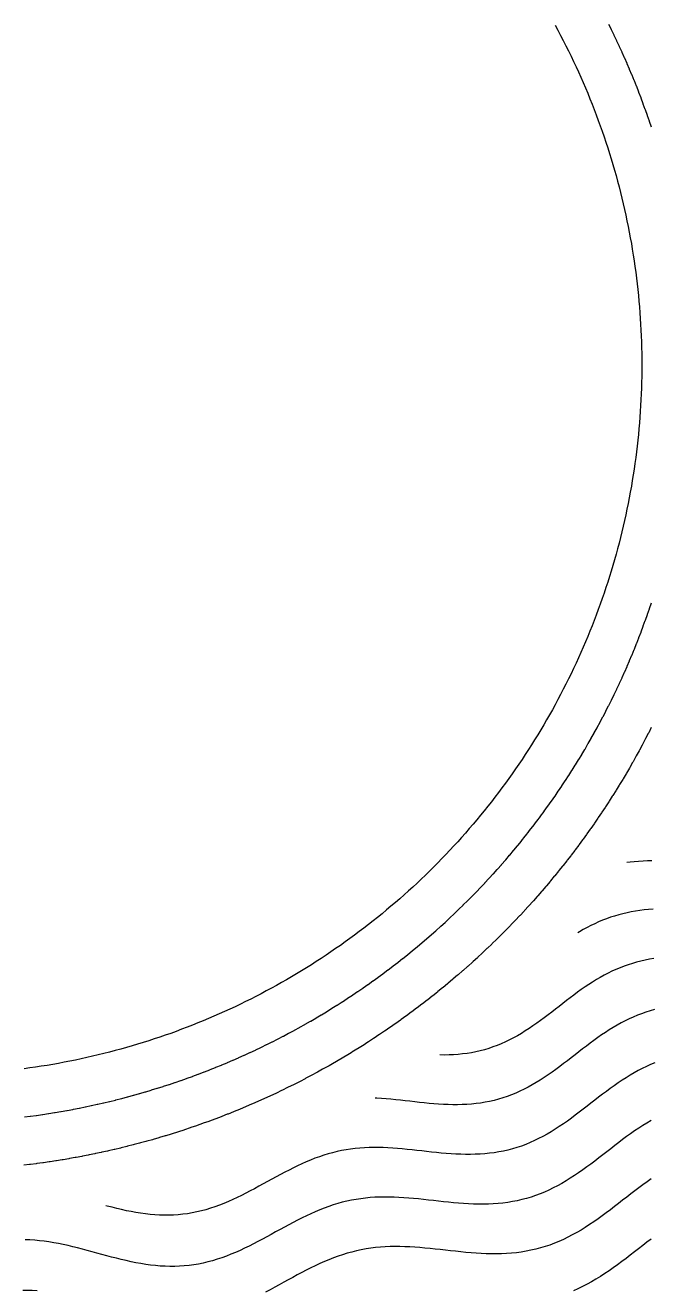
# Model space of a CAD drawing. Header units: millimetres. Extents: x -17.8 to 17.8, y -17.8 to 17.8.
# Drawn here: x 0.59 to 4.51, y -13.8 to -5.86 of the extents above; entities that cross this region are included whole.
import ezdxf

# ---------------------------------------------------------------- set-up
doc = ezdxf.new("R2010")
doc.units = ezdxf.units.MM
for name, color, linetype in [('ALTIN', 2, 'Continuous'), ('DOKU', 8, 'Continuous'), ('KESIM', 1, 'Continuous')]:
    doc.layers.add(name, color=color, linetype=linetype)

msp = doc.modelspace()

# ---------------------------------------------------------------- linework, layer by layer
at = {"layer": 'ALTIN'}
for points in [[(4.5099, -6.501), (4.4983, -6.4665), (4.4975, -6.4642), (4.4857, -6.4298), (4.4849, -6.4275), (4.4727, -6.3931), (4.4719, -6.3908), (4.4595, -6.3566), (4.4587, -6.3543), (4.446, -6.3202), (4.4451, -6.3179), (4.4322, -6.2838), (4.4313, -6.2816), (4.418, -6.2476), (4.4171, -6.2454), (4.4036, -6.2116), (4.4027, -6.2093), (4.3889, -6.1756), (4.388, -6.1733), (4.3739, -6.1397), (4.3729, -6.1375), (4.3586, -6.104), (4.3576, -6.1018), (4.343, -6.0684), (4.342, -6.0662), (4.3271, -6.033), (4.3261, -6.0307), (4.3109, -5.9976), (4.3099, -5.9954), (4.2945, -5.9624), (4.2934, -5.9602), (4.2777, -5.9274), (4.2767, -5.9251), (4.2607, -5.8924), (4.2596, -5.8902), (4.2434, -5.8576)], [(0.5827, -12.7063), (0.6188, -12.7017), (0.6212, -12.7014), (0.6573, -12.6965), (0.6597, -12.6962), (0.6958, -12.691), (0.6982, -12.6906), (0.7342, -12.6851), (0.7366, -12.6847), (0.7725, -12.679), (0.775, -12.6786), (0.8109, -12.6725), (0.8133, -12.6721), (0.8491, -12.6657), (0.8515, -12.6652), (0.8873, -12.6586), (0.8897, -12.6581), (0.9255, -12.6512), (0.9279, -12.6507), (0.9636, -12.6434), (0.966, -12.6429), (1.0016, -12.6354), (1.004, -12.6349), (1.0395, -12.6271), (1.0419, -12.6265), (1.0774, -12.6184), (1.0798, -12.6178), (1.1152, -12.6094), (1.1176, -12.6088), (1.153, -12.6001), (1.1553, -12.5995), (1.1906, -12.5906), (1.193, -12.5899), (1.2282, -12.5807), (1.2306, -12.58), (1.2657, -12.5705), (1.2681, -12.5698), (1.3031, -12.56), (1.3055, -12.5593), (1.3404, -12.5491), (1.3428, -12.5484), (1.3777, -12.538), (1.38, -12.5373), (1.4148, -12.5266), (1.4172, -12.5259), (1.4519, -12.5149), (1.4542, -12.5141), (1.4888, -12.5028), (1.4912, -12.5021), (1.5257, -12.4905), (1.528, -12.4897), (1.5624, -12.4779), (1.5647, -12.4771), (1.5991, -12.4649), (1.6014, -12.4641), (1.6356, -12.4517), (1.6379, -12.4509), (1.672, -12.4382), (1.6743, -12.4373), (1.7084, -12.4244), (1.7106, -12.4235), (1.7446, -12.4102), (1.7468, -12.4093), (1.7806, -12.3958), (1.7829, -12.3949), (1.8166, -12.3811), (1.8189, -12.3802), (1.8525, -12.3661), (1.8547, -12.3651), (1.8882, -12.3508), (1.8904, -12.3498), (1.9238, -12.3352), (1.926, -12.3342), (1.9592, -12.3193), (1.9615, -12.3183), (1.9946, -12.3031), (1.9968, -12.3021), (2.0298, -12.2867), (2.032, -12.2856), (2.0648, -12.2699), (2.0671, -12.2689), (2.0998, -12.2529), (2.102, -12.2518), (2.1346, -12.2356), (2.1367, -12.2345), (2.1692, -12.218), (2.1714, -12.2168), (2.2037, -12.2001), (2.2059, -12.1989), (2.2381, -12.1819), (2.2402, -12.1807), (2.2723, -12.1635), (2.2744, -12.1623), (2.3063, -12.1447), (2.3084, -12.1435), (2.3402, -12.1257), (2.3423, -12.1245), (2.3739, -12.1064), (2.3761, -12.1052), (2.4075, -12.0869), (2.4096, -12.0856), (2.4409, -12.067), (2.443, -12.0658), (2.4742, -12.0469), (2.4763, -12.0457), (2.5073, -12.0266), (2.5094, -12.0253), (2.5402, -12.0059), (2.5423, -12.0046), (2.573, -11.985), (2.575, -11.9837), (2.6055, -11.9638), (2.6076, -11.9625), (2.6379, -11.9424), (2.64, -11.941), (2.6702, -11.9206), (2.6722, -11.9193), (2.7022, -11.8987), (2.7042, -11.8973), (2.7341, -11.8764), (2.7361, -11.875), (2.7658, -11.8539), (2.7678, -11.8525), (2.7973, -11.8312), (2.7993, -11.8297), (2.8286, -11.8082), (2.8306, -11.8067), (2.8597, -11.7849), (2.8617, -11.7834), (2.8906, -11.7614), (2.8926, -11.7599), (2.9214, -11.7376), (2.9233, -11.7361), (2.9519, -11.7136), (2.9538, -11.712), (2.9823, -11.6893), (2.9842, -11.6878), (3.0124, -11.6648), (3.0143, -11.6632), (3.0424, -11.64), (3.0442, -11.6384), (3.0721, -11.615), (3.074, -11.6134), (3.1016, -11.5897), (3.1035, -11.5881), (3.131, -11.5642), (3.1328, -11.5626), (3.1601, -11.5385), (3.1619, -11.5369), (3.189, -11.5125), (3.1908, -11.5109), (3.2177, -11.4863), (3.2195, -11.4847), (3.2462, -11.4599), (3.248, -11.4582), (3.2744, -11.4332), (3.2762, -11.4315), (3.3025, -11.4063), (3.3042, -11.4046), (3.3303, -11.3792), (3.332, -11.3775), (3.3579, -11.3518), (3.3596, -11.3501), (3.3853, -11.3242), (3.387, -11.3225), (3.4124, -11.2964), (3.4141, -11.2947), (3.4393, -11.2684), (3.441, -11.2666), (3.466, -11.2402), (3.4677, -11.2384), (3.4925, -11.2117), (3.4941, -11.2099), (3.5187, -11.183), (3.5203, -11.1812), (3.5447, -11.1541), (3.5463, -11.1523), (3.5704, -11.125), (3.572, -11.1232), (3.5959, -11.0957), (3.5975, -11.0938), (3.6212, -11.0662), (3.6228, -11.0643), (3.6462, -11.0364), (3.6478, -11.0346), (3.671, -11.0065), (3.6726, -11.0046), (3.6956, -10.9764), (3.6971, -10.9745), (3.7198, -10.946), (3.7214, -10.9441), (3.7439, -10.9155), (3.7454, -10.9136), (3.7677, -10.8848), (3.7692, -10.8828), (3.7912, -10.8539), (3.7927, -10.8519), (3.8145, -10.8228), (3.816, -10.8208), (3.8375, -10.7915), (3.839, -10.7895), (3.8603, -10.76), (3.8617, -10.758), (3.8828, -10.7283), (3.8842, -10.7263), (3.9051, -10.6964), (3.9065, -10.6944), (3.9271, -10.6644), (3.9284, -10.6624), (3.9488, -10.6322), (3.9502, -10.6301), (3.9703, -10.5998), (3.9716, -10.5977), (3.9915, -10.5672), (3.9928, -10.5652), (4.0124, -10.5345), (4.0137, -10.5324), (4.0331, -10.5016), (4.0344, -10.4995), (4.0535, -10.4685), (4.0547, -10.4664), (4.0736, -10.4352), (4.0748, -10.4331), (4.0934, -10.4018), (4.0947, -10.3997), (4.113, -10.3683), (4.1142, -10.3661), (4.1323, -10.3345), (4.1335, -10.3324), (4.1513, -10.3006), (4.1525, -10.2985), (4.1701, -10.2666), (4.1713, -10.2645), (4.1885, -10.2324), (4.1897, -10.2303), (4.2067, -10.1981), (4.2079, -10.1959), (4.2246, -10.1636), (4.2258, -10.1614), (4.2423, -10.1289), (4.2434, -10.1268), (4.2596, -10.0942), (4.2607, -10.092), (4.2767, -10.0593), (4.2777, -10.057), (4.2934, -10.0242), (4.2945, -10.022), (4.3099, -9.989), (4.3109, -9.9868), (4.3261, -9.9537), (4.3271, -9.9514), (4.342, -9.9182), (4.343, -9.916), (4.3576, -9.8826), (4.3586, -9.8804), (4.3729, -9.8469), (4.3739, -9.8447), (4.388, -9.8111), (4.3889, -9.8088), (4.4027, -9.7751), (4.4036, -9.7728), (4.4171, -9.739), (4.418, -9.7368), (4.4313, -9.7028), (4.4322, -9.7006), (4.4451, -9.6665), (4.446, -9.6642), (4.4587, -9.6301), (4.4595, -9.6278), (4.4719, -9.5936), (4.4727, -9.5913), (4.4849, -9.5569), (4.4857, -9.5546), (4.4975, -9.5202), (4.4983, -9.5179), (4.5099, -9.4834)], [(4.5097, -10.2649), (4.4932, -10.2974), (4.4909, -10.3017), (4.4742, -10.3341), (4.4719, -10.3384), (4.4549, -10.3706), (4.4525, -10.3749), (4.4352, -10.407), (4.4329, -10.4113), (4.4153, -10.4432), (4.413, -10.4474), (4.3951, -10.4792), (4.3927, -10.4835), (4.3747, -10.5151), (4.3722, -10.5193), (4.3539, -10.5508), (4.3514, -10.555), (4.3328, -10.5863), (4.3303, -10.5905), (4.3114, -10.6217), (4.3089, -10.6259), (4.2898, -10.6569), (4.2872, -10.661), (4.2678, -10.6919), (4.2652, -10.696), (4.2456, -10.7267), (4.2429, -10.7308), (4.2231, -10.7613), (4.2204, -10.7654), (4.2003, -10.7958), (4.1976, -10.7999), (4.1772, -10.8301), (4.1744, -10.8341), (4.1538, -10.8641), (4.1511, -10.8682), (4.1302, -10.898), (4.1274, -10.902), (4.1063, -10.9317), (4.1034, -10.9357), (4.0821, -10.9652), (4.0792, -10.9692), (4.0577, -10.9985), (4.0547, -11.0024), (4.0329, -11.0316), (4.03, -11.0355), (4.0079, -11.0645), (4.0049, -11.0684), (3.9827, -11.0972), (3.9796, -11.1011), (3.9571, -11.1297), (3.9541, -11.1335), (3.9313, -11.1619), (3.9282, -11.1657), (3.9053, -11.194), (3.9021, -11.1978), (3.8789, -11.2258), (3.8758, -11.2296), (3.8523, -11.2575), (3.8492, -11.2612), (3.8255, -11.2889), (3.8223, -11.2926), (3.7984, -11.32), (3.7952, -11.3237), (3.7711, -11.351), (3.7678, -11.3547), (3.7434, -11.3818), (3.7402, -11.3854), (3.7156, -11.4123), (3.7123, -11.4159), (3.6875, -11.4425), (3.6841, -11.4461), (3.6591, -11.4726), (3.6558, -11.4762), (3.6305, -11.5024), (3.6271, -11.5059), (3.6017, -11.532), (3.5983, -11.5355), (3.5726, -11.5614), (3.5692, -11.5648), (3.5433, -11.5905), (3.5398, -11.5939), (3.5137, -11.6193), (3.5102, -11.6227), (3.484, -11.648), (3.4804, -11.6513), (3.4539, -11.6763), (3.4503, -11.6797), (3.4237, -11.7045), (3.4201, -11.7078), (3.3932, -11.7324), (3.3896, -11.7356), (3.3625, -11.76), (3.3588, -11.7633), (3.3315, -11.7874), (3.3278, -11.7906), (3.3004, -11.8145), (3.2967, -11.8177), (3.269, -11.8414), (3.2653, -11.8445), (3.2374, -11.868), (3.2336, -11.8711), (3.2056, -11.8943), (3.2018, -11.8975), (3.1735, -11.9204), (3.1697, -11.9235), (3.1413, -11.9463), (3.1375, -11.9493), (3.1089, -11.9718), (3.105, -11.9749), (3.0762, -11.9971), (3.0723, -12.0001), (3.0433, -12.0222), (3.0394, -12.0251), (3.0102, -12.0469), (3.0063, -12.0499), (2.977, -12.0714), (2.973, -12.0743), (2.9435, -12.0956), (2.9395, -12.0985), (2.9098, -12.1196), (2.9058, -12.1224), (2.876, -12.1433), (2.8719, -12.146), (2.8419, -12.1666), (2.8379, -12.1694), (2.8077, -12.1898), (2.8036, -12.1925), (2.7732, -12.2126), (2.7691, -12.2153), (2.7386, -12.2351), (2.7345, -12.2378), (2.7038, -12.2574), (2.6997, -12.26), (2.6688, -12.2794), (2.6647, -12.282), (2.6337, -12.3011), (2.6295, -12.3036), (2.5983, -12.3225), (2.5941, -12.325), (2.5628, -12.3436), (2.5586, -12.3461), (2.5271, -12.3644), (2.5229, -12.3669), (2.4913, -12.3849), (2.487, -12.3873), (2.4552, -12.4052), (2.451, -12.4075), (2.4191, -12.4251), (2.4148, -12.4274), (2.3827, -12.4447), (2.3784, -12.4471), (2.3462, -12.4641), (2.3419, -12.4664), (2.3095, -12.4831), (2.3052, -12.4854), (2.2727, -12.5019), (2.2683, -12.5041), (2.2358, -12.5203), (2.2314, -12.5225), (2.1986, -12.5385), (2.1942, -12.5406), (2.1614, -12.5563), (2.1569, -12.5584), (2.124, -12.5738), (2.1195, -12.5759), (2.0864, -12.591), (2.0819, -12.5931), (2.0487, -12.608), (2.0442, -12.6099), (2.0109, -12.6246), (2.0064, -12.6265), (1.9729, -12.6409), (1.9684, -12.6428), (1.9348, -12.6568), (1.9303, -12.6587), (1.8966, -12.6725), (1.892, -12.6744), (1.8582, -12.6879), (1.8537, -12.6897), (1.8198, -12.7029), (1.8152, -12.7047), (1.7812, -12.7177), (1.7766, -12.7194), (1.7424, -12.7321), (1.7378, -12.7338), (1.7036, -12.7462), (1.699, -12.7478), (1.6647, -12.7599), (1.66, -12.7616), (1.6256, -12.7734), (1.6209, -12.775), (1.5864, -12.7865), (1.5818, -12.7881), (1.5471, -12.7994), (1.5425, -12.8009), (1.5078, -12.8119), (1.5031, -12.8133), (1.4683, -12.824), (1.4636, -12.8255), (1.4287, -12.8359), (1.424, -12.8373), (1.389, -12.8474), (1.3843, -12.8488), (1.3493, -12.8586), (1.3445, -12.8599), (1.3094, -12.8695), (1.3047, -12.8708), (1.2695, -12.88), (1.2647, -12.8813), (1.2294, -12.8903), (1.2247, -12.8914), (1.1893, -12.9002), (1.1845, -12.9013), (1.1491, -12.9097), (1.1443, -12.9108), (1.1089, -12.919), (1.1041, -12.92), (1.0685, -12.9279), (1.0637, -12.9289), (1.0281, -12.9364), (1.0233, -12.9374), (0.9876, -12.9447), (0.9828, -12.9456), (0.9471, -12.9526), (0.9422, -12.9535), (0.9064, -12.9602), (0.9016, -12.9611), (0.8658, -12.9674), (0.8609, -12.9683), (0.825, -12.9743), (0.8202, -12.9751), (0.7843, -12.9809), (0.7794, -12.9817), (0.7434, -12.9872), (0.7386, -12.9879), (0.7025, -12.9931), (0.6977, -12.9938), (0.6616, -12.9987), (0.6567, -12.9993), (0.6206, -13.0039), (0.6157, -13.0045), (0.5796, -13.0088)]]:
    msp.add_lwpolyline(points, dxfattribs=at)
at = {"layer": 'DOKU'}
for points in [[(4.5128, -11.0997), (4.4852, -11.1012), (4.4577, -11.1029), (4.4304, -11.1048), (4.4032, -11.1071), (4.3762, -11.1097), (4.3553, -11.112)], [(4.5205, -11.403), (4.4928, -11.4057), (4.4653, -11.4088), (4.4381, -11.4124), (4.411, -11.4166), (4.3842, -11.4213), (4.3577, -11.4267), (4.3315, -11.4327), (4.3055, -11.4394), (4.2798, -11.4468), (4.2544, -11.4549), (4.2292, -11.4638), (4.2043, -11.4734), (4.1797, -11.4837), (4.1554, -11.4948), (4.1313, -11.5066), (4.1074, -11.519), (4.0838, -11.5322), (4.0603, -11.546), (4.0491, -11.5529)], [(4.5255, -11.7129), (4.498, -11.7177), (4.4708, -11.7232), (4.4439, -11.7294), (4.4172, -11.7363), (4.3909, -11.7439), (4.3648, -11.7522), (4.339, -11.7613), (4.3135, -11.7712), (4.2882, -11.7818), (4.2632, -11.7931), (4.2385, -11.8052), (4.214, -11.818), (4.1897, -11.8315), (4.1657, -11.8456), (4.1418, -11.8604), (4.1181, -11.8757), (4.0946, -11.8916), (4.0712, -11.908), (4.0479, -11.9248), (4.0247, -11.9419), (4.0015, -11.9594), (3.9784, -11.9771), (3.9553, -11.9949), (3.9322, -12.0129), (3.9091, -12.0309), (3.8859, -12.0488), (3.8626, -12.0666), (3.8392, -12.0843), (3.8156, -12.1017), (3.792, -12.1187), (3.7681, -12.1354), (3.7441, -12.1516), (3.7199, -12.1672), (3.6955, -12.1823), (3.6708, -12.1968), (3.6459, -12.2106), (3.6208, -12.2236), (3.5954, -12.2359), (3.5698, -12.2473), (3.5439, -12.258), (3.5177, -12.2677), (3.4913, -12.2766), (3.4646, -12.2846), (3.4377, -12.2917), (3.4105, -12.298), (3.3831, -12.3033), (3.3555, -12.3078), (3.3276, -12.3114), (3.2996, -12.3142), (3.2713, -12.3162), (3.2429, -12.3175), (3.2143, -12.318), (3.1856, -12.3179), (3.1846, -12.3179)], [(4.529, -12.0332), (4.5019, -12.041), (4.4752, -12.0495), (4.4487, -12.0588), (4.4226, -12.0689), (4.3967, -12.0798), (4.3711, -12.0914), (4.3457, -12.1038), (4.3206, -12.1169), (4.2957, -12.1308), (4.2711, -12.1453), (4.2466, -12.1604), (4.2223, -12.1761), (4.1982, -12.1924), (4.1742, -12.2092), (4.1503, -12.2264), (4.1265, -12.244), (4.1028, -12.2619), (4.0791, -12.28), (4.0554, -12.2983), (4.0317, -12.3168), (4.008, -12.3352), (3.9842, -12.3536), (3.9603, -12.3719), (3.9363, -12.39), (3.9122, -12.4078), (3.8879, -12.4253), (3.8635, -12.4423), (3.8388, -12.459), (3.814, -12.475), (3.789, -12.4905), (3.7637, -12.5053), (3.7382, -12.5194), (3.7124, -12.5328), (3.6864, -12.5454), (3.6601, -12.5572), (3.6335, -12.5681), (3.6067, -12.5781), (3.5796, -12.5872), (3.5523, -12.5954), (3.5247, -12.6027), (3.4968, -12.6091), (3.4687, -12.6145), (3.4404, -12.6191), (3.4118, -12.6228), (3.383, -12.6257), (3.3541, -12.6278), (3.325, -12.6291), (3.2957, -12.6296), (3.2662, -12.6295), (3.2366, -12.6288), (3.207, -12.6275), (3.1772, -12.6257), (3.1474, -12.6235), (3.1175, -12.6209), (3.0876, -12.618), (3.0577, -12.6149), (3.0278, -12.6116), (2.9979, -12.6083), (2.9681, -12.605), (2.9383, -12.6018), (2.9086, -12.5987), (2.879, -12.5958), (2.8496, -12.5933), (2.8202, -12.5911), (2.791, -12.5893), (2.7798, -12.5888)], [(4.5317, -12.3667), (4.5052, -12.3778), (4.4789, -12.3897), (4.4529, -12.4024), (4.4272, -12.4159), (4.4017, -12.4301), (4.3764, -12.4449), (4.3514, -12.4604), (4.3265, -12.4766), (4.3018, -12.4932), (4.2772, -12.5104), (4.2527, -12.5281), (4.2283, -12.5461), (4.204, -12.5644), (4.1797, -12.583), (4.1554, -12.6018), (4.1312, -12.6206), (4.1068, -12.6395), (4.0825, -12.6584), (4.058, -12.6771), (4.0334, -12.6957), (4.0087, -12.7139), (3.9838, -12.7318), (3.9588, -12.7493), (3.9335, -12.7663), (3.9081, -12.7828), (3.8824, -12.7987), (3.8565, -12.8139), (3.8304, -12.8283), (3.804, -12.842), (3.7773, -12.8549), (3.7504, -12.867), (3.7232, -12.8781), (3.6957, -12.8884), (3.6679, -12.8977), (3.6399, -12.9061), (3.6116, -12.9136), (3.5831, -12.9202), (3.5543, -12.9258), (3.5252, -12.9305), (3.496, -12.9343), (3.4665, -12.9372), (3.4368, -12.9393), (3.407, -12.9406), (3.377, -12.9412), (3.3468, -12.9411), (3.3165, -12.9404), (3.2861, -12.939), (3.2556, -12.9372), (3.225, -12.9349), (3.1944, -12.9323), (3.1638, -12.9293), (3.1331, -12.9261), (3.1025, -12.9228), (3.0719, -12.9194), (3.0413, -12.916), (3.0108, -12.9127), (2.9804, -12.9095), (2.9501, -12.9066), (2.9199, -12.904), (2.8898, -12.9017), (2.8598, -12.8999), (2.83, -12.8986), (2.8004, -12.8979), (2.7709, -12.8977), (2.7416, -12.8983), (2.7125, -12.8995), (2.6835, -12.9015), (2.6547, -12.9042), (2.6261, -12.9078), (2.5977, -12.9121), (2.5694, -12.9173), (2.5413, -12.9233), (2.5134, -12.9302), (2.4856, -12.9379), (2.4579, -12.9463), (2.4304, -12.9556), (2.403, -12.9656), (2.3758, -12.9763), (2.3486, -12.9877), (2.3215, -12.9998), (2.2944, -13.0124), (2.2675, -13.0255), (2.2405, -13.0391), (2.2136, -13.0531), (2.1867, -13.0674), (2.1598, -13.0819), (2.1329, -13.0967), (2.106, -13.1115), (2.079, -13.1264), (2.052, -13.1412), (2.0249, -13.1559), (1.9977, -13.1703), (1.9704, -13.1845), (1.9431, -13.1983), (1.9156, -13.2117), (1.888, -13.2245), (1.8603, -13.2368), (1.8325, -13.2484), (1.8045, -13.2594), (1.7764, -13.2696), (1.7482, -13.279), (1.7199, -13.2876), (1.6914, -13.2952), (1.6627, -13.302), (1.634, -13.3079), (1.6051, -13.3127), (1.5761, -13.3167), (1.547, -13.3196), (1.5178, -13.3216), (1.4885, -13.3226), (1.4591, -13.3227), (1.4296, -13.3219), (1.4, -13.3202), (1.3704, -13.3177), (1.3407, -13.3143), (1.3109, -13.3102), (1.2812, -13.3053), (1.2514, -13.2999), (1.2215, -13.2938), (1.1917, -13.2872), (1.1619, -13.2802), (1.132, -13.2728), (1.1022, -13.2651), (1.094, -13.2629)], [(4.5077, -12.7294), (4.4818, -12.7446), (4.4562, -12.7605), (4.4307, -12.777), (4.4053, -12.7941), (4.3802, -12.8117), (4.3551, -12.8297), (4.3301, -12.8482), (4.3052, -12.867), (4.2804, -12.886), (4.2555, -12.9052), (4.2306, -12.9245), (4.2057, -12.9439), (4.1807, -12.9632), (4.1557, -12.9824), (4.1305, -13.0013), (4.1052, -13.02), (4.0797, -13.0384), (4.0541, -13.0563), (4.0283, -13.0737), (4.0022, -13.0906), (3.9759, -13.1068), (3.9494, -13.1224), (3.9226, -13.1372), (3.8956, -13.1512), (3.8683, -13.1644), (3.8407, -13.1768), (3.8128, -13.1882), (3.7847, -13.1987), (3.7563, -13.2083), (3.7276, -13.2169), (3.6986, -13.2246), (3.6694, -13.2313), (3.6399, -13.237), (3.6101, -13.2418), (3.5802, -13.2457), (3.55, -13.2487), (3.5196, -13.2509), (3.489, -13.2522), (3.4583, -13.2528), (3.4274, -13.2527), (3.3964, -13.252), (3.3652, -13.2506), (3.334, -13.2487), (3.3027, -13.2464), (3.2713, -13.2437), (3.24, -13.2406), (3.2086, -13.2374), (3.1772, -13.234), (3.1458, -13.2305), (3.1145, -13.227), (3.0833, -13.2236), (3.0522, -13.2204), (3.0211, -13.2174), (2.9902, -13.2147), (2.9594, -13.2124), (2.9287, -13.2105), (2.8982, -13.2092), (2.8678, -13.2084), (2.8376, -13.2083), (2.8076, -13.2088), (2.7778, -13.2101), (2.7481, -13.2121), (2.7186, -13.2149), (2.6893, -13.2186), (2.6602, -13.223), (2.6313, -13.2284), (2.6025, -13.2345), (2.5739, -13.2415), (2.5454, -13.2494), (2.5171, -13.2581), (2.4889, -13.2675), (2.4609, -13.2778), (2.433, -13.2888), (2.4051, -13.3005), (2.3774, -13.3128), (2.3497, -13.3257), (2.3221, -13.3391), (2.2945, -13.3531), (2.2669, -13.3674), (2.2394, -13.382), (2.2118, -13.3969), (2.1843, -13.412), (2.1567, -13.4272), (2.1291, -13.4424), (2.1014, -13.4576), (2.0736, -13.4726), (2.0458, -13.4874), (2.0179, -13.5019), (1.9899, -13.5161), (1.9617, -13.5298), (1.9335, -13.5429), (1.9051, -13.5555), (1.8766, -13.5674), (1.848, -13.5787), (1.8192, -13.5891), (1.7903, -13.5987), (1.7613, -13.6075), (1.7321, -13.6154), (1.7028, -13.6223), (1.6733, -13.6283), (1.6438, -13.6333), (1.6141, -13.6373), (1.5843, -13.6403), (1.5544, -13.6424), (1.5243, -13.6434), (1.4942, -13.6435), (1.464, -13.6427), (1.4337, -13.6409), (1.4034, -13.6383), (1.373, -13.6349), (1.3425, -13.6307), (1.312, -13.6257), (1.2815, -13.6201), (1.2509, -13.6139), (1.2204, -13.6071), (1.1898, -13.5999), (1.1593, -13.5924), (1.1288, -13.5845), (1.0983, -13.5763), (1.0678, -13.568), (1.0374, -13.5597), (1.007, -13.5514), (0.9767, -13.5431), (0.9465, -13.5351), (0.9163, -13.5272), (0.8861, -13.5197), (0.8561, -13.5127), (0.8261, -13.506), (0.7961, -13.4999), (0.7663, -13.4944), (0.7365, -13.4896), (0.7067, -13.4854), (0.6771, -13.482), (0.6475, -13.4794), (0.6179, -13.4775), (0.5884, -13.4765)], [(4.5089, -13.0949), (4.4832, -13.1129), (4.4575, -13.1314), (4.4319, -13.1503), (4.4064, -13.1695), (4.381, -13.189), (4.3556, -13.2086), (4.3301, -13.2284), (4.3046, -13.2482), (4.279, -13.268), (4.2534, -13.2876), (4.2276, -13.307), (4.2017, -13.3262), (4.1757, -13.345), (4.1494, -13.3633), (4.123, -13.3811), (4.0963, -13.3984), (4.0694, -13.415), (4.0423, -13.4309), (4.0148, -13.4461), (3.9872, -13.4605), (3.9592, -13.474), (3.931, -13.4866), (3.9025, -13.4983), (3.8737, -13.5091), (3.8446, -13.5188), (3.8152, -13.5277), (3.7855, -13.5355), (3.7556, -13.5423), (3.7254, -13.5482), (3.695, -13.5531), (3.6643, -13.5571), (3.6335, -13.5602), (3.6023, -13.5624), (3.5711, -13.5638), (3.5396, -13.5644), (3.508, -13.5643), (3.4762, -13.5635), (3.4443, -13.5621), (3.4124, -13.5602), (3.3803, -13.5578), (3.3483, -13.555), (3.3161, -13.5519), (3.284, -13.5486), (3.2519, -13.5451), (3.2198, -13.5415), (3.1878, -13.538), (3.1558, -13.5345), (3.1239, -13.5312), (3.0921, -13.5281), (3.0605, -13.5254), (3.0289, -13.523), (2.9976, -13.5211), (2.9663, -13.5198), (2.9353, -13.519), (2.9044, -13.5188), (2.8736, -13.5194), (2.8431, -13.5207), (2.8127, -13.5228), (2.7826, -13.5256), (2.7526, -13.5294), (2.7228, -13.5339), (2.6931, -13.5394), (2.6637, -13.5457), (2.6344, -13.5529), (2.6053, -13.5609), (2.5763, -13.5698), (2.5475, -13.5795), (2.5188, -13.59), (2.4902, -13.6012), (2.4617, -13.6132), (2.4333, -13.6258), (2.4049, -13.639), (2.3767, -13.6528), (2.3484, -13.667), (2.3202, -13.6817), (2.292, -13.6967), (2.2638, -13.7119), (2.2356, -13.7274), (2.2074, -13.7429), (2.1791, -13.7585), (2.1508, -13.774), (2.1224, -13.7894), (2.0939, -13.8045)], [(4.5077, -13.472), (4.4816, -13.4919), (4.4556, -13.5121), (4.4296, -13.5323), (4.4035, -13.5526), (4.3773, -13.5728), (4.3511, -13.5929), (4.3247, -13.6127), (4.2982, -13.6323), (4.2716, -13.6515), (4.2447, -13.6703), (4.2177, -13.6885), (4.1904, -13.7062), (4.1629, -13.7232), (4.1351, -13.7395), (4.1071, -13.755), (4.0788, -13.7697), (4.0502, -13.7835), (4.0213, -13.7964)], [(0.6627, -13.7963), (0.6324, -13.7944), (0.6022, -13.7934), (0.5721, -13.7932)]]:
    msp.add_lwpolyline(points, dxfattribs=at)
at = {"layer": 'KESIM'}
msp.add_lwpolyline([(3.9073, -5.8624), (3.9245, -5.8945), (3.9416, -5.9267), (3.9583, -5.959), (3.9748, -5.9914), (3.9911, -6.024), (4.0071, -6.0567), (4.0228, -6.0896), (4.0382, -6.1226), (4.0533, -6.1557), (4.0682, -6.1889), (4.0829, -6.2222), (4.0972, -6.2557), (4.1113, -6.2893), (4.1251, -6.323), (4.1386, -6.3568), (4.1518, -6.3907), (4.1648, -6.4247), (4.1775, -6.4588), (4.1899, -6.493), (4.202, -6.5274), (4.2138, -6.5618), (4.2254, -6.5963), (4.2367, -6.6309), (4.2477, -6.6656), (4.2584, -6.7004), (4.2688, -6.7353), (4.2789, -6.7703), (4.2888, -6.8053), (4.2984, -6.8405), (4.3076, -6.8757), (4.3166, -6.9109), (4.3253, -6.9463), (4.3338, -6.9817), (4.3419, -7.0172), (4.3497, -7.0528), (4.3572, -7.0884), (4.3645, -7.124), (4.3715, -7.1598), (4.3781, -7.1956), (4.3845, -7.2314), (4.3906, -7.2673), (4.3963, -7.3033), (4.4018, -7.3392), (4.407, -7.3753), (4.4119, -7.4114), (4.4165, -7.4475), (4.4208, -7.4836), (4.4249, -7.5198), (4.4286, -7.556), (4.432, -7.5923), (4.4351, -7.6285), (4.4379, -7.6648), (4.4405, -7.7012), (4.4427, -7.7375), (4.4446, -7.7738), (4.4463, -7.8102), (4.4476, -7.8466), (4.4487, -7.883), (4.4494, -7.9194), (4.4499, -7.9558), (4.45, -7.9922), (4.4499, -8.0286), (4.4494, -8.065), (4.4487, -8.1014), (4.4476, -8.1378), (4.4463, -8.1742), (4.4446, -8.2106), (4.4427, -8.2469), (4.4405, -8.2832), (4.4379, -8.3196), (4.4351, -8.3559), (4.432, -8.3921), (4.4286, -8.4284), (4.4249, -8.4646), (4.4208, -8.5008), (4.4165, -8.5369), (4.4119, -8.573), (4.407, -8.6091), (4.4018, -8.6452), (4.3963, -8.6811), (4.3906, -8.7171), (4.3845, -8.753), (4.3781, -8.7888), (4.3715, -8.8246), (4.3645, -8.8604), (4.3572, -8.896), (4.3497, -8.9316), (4.3419, -8.9672), (4.3338, -9.0027), (4.3253, -9.0381), (4.3166, -9.0735), (4.3076, -9.1087), (4.2984, -9.1439), (4.2888, -9.1791), (4.2789, -9.2141), (4.2688, -9.2491), (4.2584, -9.284), (4.2477, -9.3188), (4.2367, -9.3535), (4.2254, -9.3881), (4.2138, -9.4226), (4.202, -9.457), (4.1899, -9.4914), (4.1775, -9.5256), (4.1648, -9.5597), (4.1518, -9.5937), (4.1386, -9.6276), (4.1251, -9.6614), (4.1113, -9.6951), (4.0972, -9.7287), (4.0829, -9.7622), (4.0682, -9.7955), (4.0533, -9.8287), (4.0382, -9.8618), (4.0228, -9.8948), (4.0071, -9.9277), (3.9911, -9.9604), (3.9748, -9.993), (3.9583, -10.0254), (3.9416, -10.0577), (3.9245, -10.0899), (3.9073, -10.122), (3.8897, -10.1538), (3.8719, -10.1856), (3.8538, -10.2172), (3.8355, -10.2487), (3.8169, -10.28), (3.798, -10.3111), (3.7789, -10.3421), (3.7596, -10.3729), (3.74, -10.4036), (3.7201, -10.4341), (3.7, -10.4645), (3.6797, -10.4947), (3.6591, -10.5247), (3.6383, -10.5545), (3.6172, -10.5842), (3.5958, -10.6137), (3.5743, -10.6431), (3.5525, -10.6722), (3.5304, -10.7012), (3.5081, -10.73), (3.4856, -10.7586), (3.4629, -10.787), (3.4399, -10.8153), (3.4167, -10.8433), (3.3932, -10.8712), (3.3696, -10.8988), (3.3457, -10.9263), (3.3216, -10.9536), (3.2972, -10.9806), (3.2727, -11.0075), (3.2479, -11.0342), (3.2229, -11.0607), (3.1977, -11.0869), (3.1723, -11.113), (3.1466, -11.1388), (3.1208, -11.1645), (3.0947, -11.1899), (3.0685, -11.2151), (3.042, -11.2401), (3.0153, -11.2649), (2.9884, -11.2894), (2.9614, -11.3138), (2.9341, -11.3379), (2.9066, -11.3618), (2.879, -11.3854), (2.8511, -11.4089), (2.8231, -11.4321), (2.7948, -11.4551), (2.7664, -11.4778), (2.7378, -11.5003), (2.709, -11.5226), (2.68, -11.5447), (2.6509, -11.5665), (2.6215, -11.588), (2.592, -11.6094), (2.5623, -11.6305), (2.5325, -11.6513), (2.5025, -11.6719), (2.4723, -11.6922), (2.4419, -11.7123), (2.4114, -11.7322), (2.3807, -11.7518), (2.3499, -11.7711), (2.3189, -11.7902), (2.2878, -11.8091), (2.2565, -11.8277), (2.225, -11.846), (2.1934, -11.8641), (2.1616, -11.8819), (2.1298, -11.8995), (2.0977, -11.9167), (2.0655, -11.9338), (2.0332, -11.9505), (2.0008, -11.967), (1.9682, -11.9833), (1.9355, -11.9993), (1.9026, -12.015), (1.8696, -12.0304), (1.8365, -12.0455), (1.8033, -12.0604), (1.77, -12.0751), (1.7365, -12.0894), (1.7029, -12.1035), (1.6692, -12.1173), (1.6354, -12.1308), (1.6015, -12.144), (1.5675, -12.157), (1.5334, -12.1697), (1.4992, -12.1821), (1.4648, -12.1942), (1.4304, -12.206), (1.3959, -12.2176), (1.3613, -12.2289), (1.3266, -12.2399), (1.2918, -12.2506), (1.2569, -12.261), (1.2219, -12.2711), (1.1869, -12.281), (1.1517, -12.2906), (1.1165, -12.2998), (1.0813, -12.3088), (1.0459, -12.3175), (1.0105, -12.326), (0.975, -12.3341), (0.9394, -12.3419), (0.9038, -12.3494), (0.8682, -12.3567), (0.8324, -12.3637), (0.7966, -12.3703), (0.7608, -12.3767), (0.7249, -12.3828), (0.6889, -12.3885), (0.653, -12.394), (0.6169, -12.3992), (0.5808, -12.4041)], dxfattribs=at)
msp.add_circle((0, 0), 17.8, dxfattribs=at)

doc.saveas('drawing.dxf')
